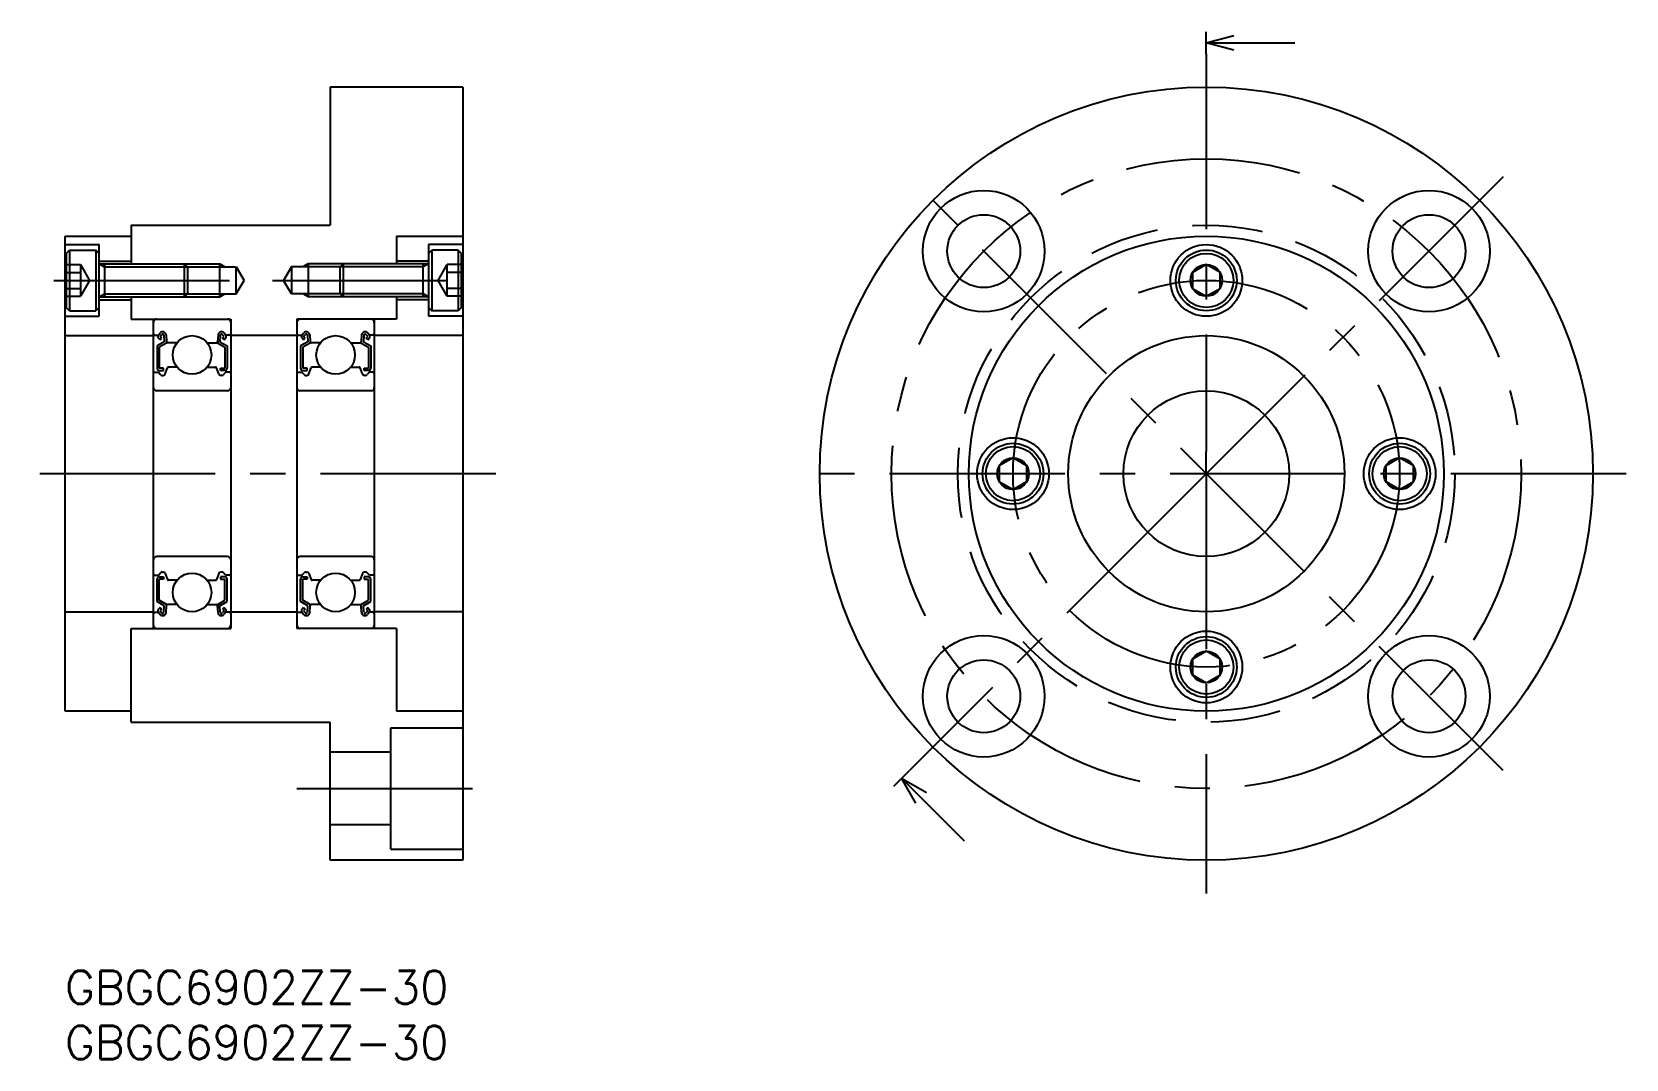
# Model space of a CAD drawing. Extents: x -3 to 141, y -8 to 85.
import ezdxf

# ---------------------------------------------------------------- set-up
doc = ezdxf.new("R2010")
doc.units = 0
doc.header["$LTSCALE"] = 0.5
doc.linetypes.add('CENTER', pattern=[50.8, 31.75, -6.35, 6.35, -6.35])
doc.linetypes.add('DASHED', pattern=[19.05, 12.7, -6.35])
doc.layers.get('0').update_dxf_attribs({"linetype": 'CONTINUOUS'})
for name, color, linetype in [('MSM_CENTER', 1, 'CENTER'), ('MSM_CONTINUOUS', 7, 'CONTINUOUS'), ('MSM_DASHED', 4, 'DASHED'), ('MSM_NARROW', 5, 'CONTINUOUS'), ('MSM_PART_NUMBER', 7, 'CONTINUOUS')]:
    doc.layers.add(name, color=color, linetype=linetype)
doc.styles.get("Standard").update_dxf_attribs({"font": 'txt.shx', "height": 3, "bigfont": 'bigfont.shx'})

# ---------------------------------------------------------------- blocks, each defined once
blk = doc.blocks.new('*U6')
at = {"layer": 'MSM_PART_NUMBER'}
blk.add_text('GBGC6902ZZ-30', height=3, dxfattribs=at).set_placement((0, -3))
blk = doc.blocks.new('*U7')
at = {"layer": 'MSM_PART_NUMBER'}
blk.add_text('GBGC6902ZZ-30', height=3, dxfattribs=at).set_placement((0, -8))
blk = doc.blocks.new('_OPEN30')
at = {"color": 0, "linetype": 'BYBLOCK'}
for p, q in [((-1, 0.268), (0, 0)), ((0, 0), (-1, -0.268)), ((0, 0), (-1, 0))]:
    blk.add_line(p, q, dxfattribs=at)
blk = doc.blocks.new('*U2')
at = {"color": 7, "linetype": 'CONTINUOUS'}
blk.add_lwpolyline([(595.34, 147.9), (600.84, 147.9)], dxfattribs=at)
at = {"color": 7, "linetype": 'CONTINUOUS', "xscale": 2.5, "yscale": 2.5, "zscale": 2.5, "rotation": 180}
blk.add_blockref('_OPEN30', (592.84, 147.9), dxfattribs=at)
blk = doc.blocks.new('*U1')
at = {"color": 7, "linetype": 'CONTINUOUS'}
blk.add_lwpolyline([(595.34, 94.1), (600.84, 94.1)], dxfattribs=at)
at = {"color": 7, "linetype": 'CONTINUOUS', "xscale": 2.5, "yscale": 2.5, "zscale": 2.5, "rotation": 180}
blk.add_blockref('_OPEN30', (592.84, 94.1), dxfattribs=at)

msp = doc.modelspace()

# ---------------------------------------------------------------- linework, layer by layer
at = {"layer": 'MSM_CENTER'}
for p, q in [((103.32, 83), (103.32, 47)), ((130.19, 18.13), (76.45, 71.87)), ((130.19, 71.87), (103.32, 45)), ((-1, 62.5), (17.21, 62.5)), ((18.79, 62.5), (37, 62.5)), ((39, 45), (-3, 45)), ((141.32, 45), (65.32, 45)), ((103.32, 45), (103.32, 7)), ((101.91, 43.59), (76.45, 18.13)), ((21, 16.5), (39, 16.5))]:
    msp.add_line(p, q, dxfattribs=at)
for radius in [28.5, 17.5]:
    msp.add_circle((103.32, 45), radius, dxfattribs=at)
at = {"layer": 'MSM_CONTINUOUS'}
for p, q in [((103.32, 83), (103.32, 85)), ((36, 80), (24, 80)), ((24, 80), (24, 67.5)), ((36, 80), (36, 10)), ((0, 66.5), (6, 66.5)), ((0, 23.5), (0, 66.5)), ((6, 67.5), (24, 67.5)), ((6, 67.5), (6, 64)), ((30, 66.5), (36, 66.5)), ((30, 66.5), (30, 64)), ((0, 65.75), (3.1, 65.75)), ((0.1, 64.95), (0.4, 65.25)), ((0.1, 64.95), (0.1, 60.05)), ((0.4, 65.25), (2.8, 65.25)), ((0.4, 65.25), (0.4, 59.75)), ((3.1, 64.95), (2.8, 65.25)), ((2.8, 65.25), (2.8, 59.75)), ((3.1, 59.25), (3.1, 65.75)), ((36, 65.75), (32.9, 65.75)), ((32.9, 65.75), (32.9, 59.25)), ((32.9, 64.95), (33.2, 65.25)), ((35.6, 65.25), (33.2, 65.25)), ((33.2, 65.25), (33.2, 59.75)), ((35.6, 65.25), (35.9, 64.95)), ((35.6, 65.25), (35.6, 59.75)), ((35.9, 60.05), (35.9, 64.95)), ((3.1, 64.25), (6, 64.25)), ((3.1, 64), (10.83, 64)), ((3.57, 64), (3.57, 61)), ((10.83, 61), (10.83, 64)), ((10.83, 64), (11.1, 63.73)), ((11.1, 63.73), (15.5, 63.73)), ((11.1, 63.73), (11.1, 61.27)), ((14, 61), (14, 64)), ((15.5, 61.27), (15.5, 63.73)), ((15.5, 63.73), (16.21, 62.5)), ((20.5, 63.73), (19.79, 62.5)), ((24.9, 63.73), (20.5, 63.73)), ((20.5, 63.73), (20.5, 61.27)), ((22, 64), (22, 61)), ((24.9, 63.73), (25.17, 64)), ((24.9, 61.27), (24.9, 63.73)), ((32.9, 64), (25.17, 64)), ((25.17, 64), (25.17, 61)), ((32.9, 64.25), (30, 64.25)), ((32.43, 61), (32.43, 64)), ((103.32, 63.94), (102.07, 63.22)), ((104.57, 63.22), (103.32, 63.94)), ((15.5, 61.27), (16.21, 62.5)), ((20.5, 61.27), (19.79, 62.5)), ((102.07, 63.22), (102.07, 61.78)), ((104.57, 61.78), (104.57, 63.22)), ((3.1, 61), (10.83, 61)), ((3.1, 60.75), (6, 60.75)), ((6, 61), (6, 59)), ((11.1, 61.27), (10.83, 61)), ((11.1, 61.27), (15.5, 61.27)), ((24.9, 61.27), (20.5, 61.27)), ((25.17, 61), (24.9, 61.27)), ((32.9, 61), (25.17, 61)), ((30, 61), (30, 59)), ((32.9, 60.75), (30, 60.75)), ((102.07, 61.78), (103.32, 61.06)), ((103.32, 61.06), (104.57, 61.78)), ((0, 59.25), (3.1, 59.25)), ((0.4, 59.75), (0.1, 60.05)), ((0.4, 59.75), (2.8, 59.75)), ((3.1, 60.05), (2.8, 59.75)), ((32.9, 60.05), (33.2, 59.75)), ((36, 59.25), (32.9, 59.25)), ((35.6, 59.75), (33.2, 59.75)), ((35.9, 60.05), (35.6, 59.75)), ((6, 59), (15, 59)), ((8, 31), (8, 59)), ((8.45, 57.54), (8.62, 57.74)), ((14.55, 57.54), (14.38, 57.74)), ((15, 59), (15, 31)), ((21, 59), (21, 31)), ((30, 59), (21, 59)), ((21.45, 57.54), (21.62, 57.74)), ((27.55, 57.54), (27.38, 57.74)), ((28, 59), (28, 31)), ((0, 57.5), (8, 57.5)), ((8.1, 57.55), (8.46, 57.55)), ((8.98, 56.95), (8.33, 56.57)), ((8.33, 56.57), (8.33, 54.55)), ((8.6, 57.12), (8.46, 57.27)), ((9.18, 56.83), (8.53, 56.46)), ((8.53, 56.46), (8.53, 54.55)), ((8.6, 57.41), (8.77, 57.61)), ((8.74, 57.27), (8.6, 57.41)), ((8.6, 57.12), (8.74, 57.27)), ((8.95, 57.55), (8.98, 56.95)), ((9.15, 57.57), (9.2, 56.94)), ((9.18, 57.2), (9.18, 56.83)), ((10.14, 56.85), (9.3, 56.85)), ((12.86, 56.85), (13.7, 56.85)), ((13.85, 57.57), (13.8, 56.94)), ((13.82, 57.2), (13.82, 56.83)), ((13.82, 56.83), (14.47, 56.46)), ((14.05, 57.55), (14.02, 56.95)), ((14.02, 56.95), (14.67, 56.57)), ((14.4, 57.41), (14.23, 57.61)), ((14.26, 57.27), (14.4, 57.41)), ((14.4, 57.12), (14.26, 57.27)), ((14.4, 57.12), (14.54, 57.27)), ((14.47, 56.46), (14.47, 54.55)), ((14.9, 57.55), (14.54, 57.55)), ((14.67, 56.57), (14.67, 54.55)), ((21, 57.5), (15, 57.5)), ((21.1, 57.55), (21.46, 57.55)), ((21.98, 56.95), (21.33, 56.57)), ((21.33, 56.57), (21.33, 54.55)), ((21.6, 57.12), (21.46, 57.27)), ((22.18, 56.83), (21.53, 56.46)), ((21.53, 56.46), (21.53, 54.55)), ((21.6, 57.41), (21.77, 57.61)), ((21.74, 57.27), (21.6, 57.41)), ((21.6, 57.12), (21.74, 57.27)), ((21.95, 57.55), (21.98, 56.95)), ((22.15, 57.57), (22.2, 56.94)), ((22.18, 57.2), (22.18, 56.83)), ((23.14, 56.85), (22.3, 56.85)), ((25.86, 56.85), (26.7, 56.85)), ((26.85, 57.57), (26.8, 56.94)), ((26.82, 57.2), (26.82, 56.83)), ((26.82, 56.83), (27.47, 56.46)), ((27.05, 57.55), (27.02, 56.95)), ((27.02, 56.95), (27.67, 56.57)), ((27.4, 57.41), (27.23, 57.61)), ((27.26, 57.27), (27.4, 57.41)), ((27.4, 57.12), (27.26, 57.27)), ((27.4, 57.12), (27.54, 57.27)), ((27.47, 56.46), (27.47, 54.55)), ((27.9, 57.55), (27.54, 57.55)), ((27.67, 56.57), (27.67, 54.55)), ((36, 57.5), (28, 57.5)), ((8.1, 54.2), (8.45, 54.2)), ((8.45, 54.2), (8.64, 53.97)), ((8.93, 54.55), (8.53, 54.55)), ((8.53, 54.35), (8.93, 54.35)), ((8.79, 53.9), (8.89, 53.9)), ((8.93, 54.35), (8.93, 54.55)), ((9.08, 54.03), (9.28, 54.58)), ((10.14, 54.65), (9.37, 54.65)), ((12.86, 54.65), (13.63, 54.65)), ((13.92, 54.03), (13.72, 54.58)), ((14.07, 54.35), (14.07, 54.55)), ((14.07, 54.55), (14.47, 54.55)), ((14.47, 54.35), (14.07, 54.35)), ((14.21, 53.9), (14.11, 53.9)), ((14.55, 54.2), (14.36, 53.97)), ((14.9, 54.2), (14.55, 54.2)), ((21.1, 54.2), (21.45, 54.2)), ((21.45, 54.2), (21.64, 53.97)), ((21.93, 54.55), (21.53, 54.55)), ((21.53, 54.35), (21.93, 54.35)), ((21.79, 53.9), (21.89, 53.9)), ((21.93, 54.35), (21.93, 54.55)), ((22.08, 54.03), (22.28, 54.58)), ((23.14, 54.65), (22.37, 54.65)), ((25.86, 54.65), (26.63, 54.65)), ((26.92, 54.03), (26.72, 54.58)), ((27.07, 54.35), (27.07, 54.55)), ((27.07, 54.55), (27.47, 54.55)), ((27.47, 54.35), (27.07, 54.35)), ((27.21, 53.9), (27.11, 53.9)), ((27.55, 54.2), (27.36, 53.97)), ((27.9, 54.2), (27.55, 54.2)), ((14.7, 52.5), (8.3, 52.5)), ((27.7, 52.5), (21.3, 52.5)), ((85.82, 46.44), (84.57, 45.72)), ((87.07, 45.72), (85.82, 46.44)), ((103.32, 45), (103.32, 47)), ((120.82, 46.44), (119.57, 45.72)), ((122.07, 45.72), (120.82, 46.44)), ((84.57, 45.72), (84.57, 44.28)), ((87.07, 44.28), (87.07, 45.72)), ((101.91, 43.59), (103.32, 45)), ((119.57, 45.72), (119.57, 44.28)), ((122.07, 44.28), (122.07, 45.72)), ((84.57, 44.28), (85.82, 43.56)), ((85.82, 43.56), (87.07, 44.28)), ((119.57, 44.28), (120.82, 43.56)), ((120.82, 43.56), (122.07, 44.28)), ((14.7, 37.5), (8.3, 37.5)), ((8.79, 36.1), (8.89, 36.1)), ((14.21, 36.1), (14.11, 36.1)), ((27.7, 37.5), (21.3, 37.5)), ((21.79, 36.1), (21.89, 36.1)), ((27.21, 36.1), (27.11, 36.1)), ((8.1, 35.8), (8.45, 35.8)), ((8.33, 33.43), (8.33, 35.45)), ((8.45, 35.8), (8.64, 36.03)), ((8.53, 35.65), (8.93, 35.65)), ((8.93, 35.45), (8.53, 35.45)), ((8.53, 33.54), (8.53, 35.45)), ((8.93, 35.65), (8.93, 35.45)), ((9.08, 35.97), (9.28, 35.42)), ((10.14, 35.35), (9.37, 35.35)), ((12.86, 35.35), (13.63, 35.35)), ((13.92, 35.97), (13.72, 35.42)), ((14.07, 35.65), (14.07, 35.45)), ((14.47, 35.65), (14.07, 35.65)), ((14.07, 35.45), (14.47, 35.45)), ((14.55, 35.8), (14.36, 36.03)), ((14.47, 33.54), (14.47, 35.45)), ((14.9, 35.8), (14.55, 35.8)), ((14.67, 33.43), (14.67, 35.45)), ((21.1, 35.8), (21.45, 35.8)), ((21.33, 33.43), (21.33, 35.45)), ((21.45, 35.8), (21.64, 36.03)), ((21.53, 35.65), (21.93, 35.65)), ((21.93, 35.45), (21.53, 35.45)), ((21.53, 33.54), (21.53, 35.45)), ((21.93, 35.65), (21.93, 35.45)), ((22.08, 35.97), (22.28, 35.42)), ((23.14, 35.35), (22.37, 35.35)), ((25.86, 35.35), (26.63, 35.35)), ((26.92, 35.97), (26.72, 35.42)), ((27.07, 35.65), (27.07, 35.45)), ((27.47, 35.65), (27.07, 35.65)), ((27.07, 35.45), (27.47, 35.45)), ((27.55, 35.8), (27.36, 36.03)), ((27.47, 33.54), (27.47, 35.45)), ((27.9, 35.8), (27.55, 35.8)), ((27.67, 33.43), (27.67, 35.45)), ((8.98, 33.05), (8.33, 33.43)), ((9.18, 33.17), (8.53, 33.54)), ((13.82, 33.17), (14.47, 33.54)), ((14.02, 33.05), (14.67, 33.43)), ((21.98, 33.05), (21.33, 33.43)), ((22.18, 33.17), (21.53, 33.54)), ((26.82, 33.17), (27.47, 33.54)), ((27.02, 33.05), (27.67, 33.43)), ((0, 32.5), (8, 32.5)), ((8.1, 32.45), (8.46, 32.45)), ((8.45, 32.46), (8.62, 32.26)), ((8.6, 32.88), (8.46, 32.73)), ((8.6, 32.88), (8.74, 32.73)), ((8.74, 32.73), (8.6, 32.59)), ((8.6, 32.59), (8.77, 32.39)), ((8.95, 32.45), (8.98, 33.05)), ((9.15, 32.43), (9.2, 33.06)), ((9.18, 32.8), (9.18, 33.17)), ((10.14, 33.15), (9.3, 33.15)), ((12.86, 33.15), (13.7, 33.15)), ((13.85, 32.43), (13.8, 33.06)), ((13.82, 32.8), (13.82, 33.17)), ((14.05, 32.45), (14.02, 33.05)), ((14.4, 32.59), (14.23, 32.39)), ((14.4, 32.88), (14.26, 32.73)), ((14.26, 32.73), (14.4, 32.59)), ((14.55, 32.46), (14.38, 32.26)), ((14.4, 32.88), (14.54, 32.73)), ((14.9, 32.45), (14.54, 32.45)), ((15, 32.5), (21, 32.5)), ((21.1, 32.45), (21.46, 32.45)), ((21.45, 32.46), (21.62, 32.26)), ((21.6, 32.88), (21.46, 32.73)), ((21.6, 32.88), (21.74, 32.73)), ((21.74, 32.73), (21.6, 32.59)), ((21.6, 32.59), (21.77, 32.39)), ((21.95, 32.45), (21.98, 33.05)), ((22.15, 32.43), (22.2, 33.06)), ((22.18, 32.8), (22.18, 33.17)), ((23.14, 33.15), (22.3, 33.15)), ((25.86, 33.15), (26.7, 33.15)), ((26.85, 32.43), (26.8, 33.06)), ((26.82, 32.8), (26.82, 33.17)), ((27.05, 32.45), (27.02, 33.05)), ((27.4, 32.59), (27.23, 32.39)), ((27.4, 32.88), (27.26, 32.73)), ((27.26, 32.73), (27.4, 32.59)), ((27.55, 32.46), (27.38, 32.26)), ((27.4, 32.88), (27.54, 32.73)), ((27.9, 32.45), (27.54, 32.45)), ((36, 32.5), (28, 32.5)), ((6, 22.5), (6, 31)), ((6, 31), (15, 31)), ((30, 31), (21, 31)), ((30, 31), (30, 23.5)), ((103.32, 28.94), (102.07, 28.22)), ((104.57, 28.22), (103.32, 28.94)), ((102.07, 28.22), (102.07, 26.78)), ((104.57, 26.78), (104.57, 28.22)), ((102.07, 26.78), (103.32, 26.06)), ((103.32, 26.06), (104.57, 26.78)), ((6, 23.5), (0, 23.5)), ((36, 23.5), (30, 23.5)), ((6, 22.5), (24, 22.5)), ((24, 10), (24, 22.5)), ((29.5, 11), (29.5, 22)), ((29.5, 22), (36, 22)), ((29.5, 19.8), (24, 19.8)), ((75.04, 16.72), (76.45, 18.13)), ((29.5, 13.2), (24, 13.2)), ((29.5, 11), (36, 11)), ((36, 10), (24, 10))]:
    msp.add_line(p, q, dxfattribs=at)
for centre, radius in [((103.32, 45), 35), ((83.17, 65.15), 5.5), ((123.48, 65.15), 5.5), ((83.17, 65.15), 3.3), ((123.48, 65.15), 3.3), ((103.32, 45), 21.5), ((103.32, 62.5), 3.25), ((103.32, 62.5), 2.75), ((103.32, 62.5), 2.45), ((103.32, 62.5), 1.44), ((11.5, 55.75), 1.75), ((24.5, 55.75), 1.75), ((103.32, 45), 12.5), ((103.32, 45), 7.5), ((85.82, 45), 3.25), ((85.82, 45), 2.75), ((120.82, 45), 3.25), ((120.82, 45), 2.75), ((85.82, 45), 2.45), ((85.82, 45), 1.44), ((120.82, 45), 2.45), ((120.82, 45), 1.44), ((11.5, 34.25), 1.75), ((24.5, 34.25), 1.75), ((83.17, 24.85), 5.5), ((103.32, 27.5), 3.25), ((123.48, 24.85), 5.5), ((103.32, 27.5), 2.75), ((103.32, 27.5), 2.45), ((103.32, 27.5), 1.44), ((83.17, 24.85), 3.3), ((123.48, 24.85), 3.3)]:
    msp.add_circle(centre, radius, dxfattribs=at)
for centre, radius, start, end in [((8.3, 58.7), 0.3, 90, 180), ((8.85, 57.55), 0.3, 4.9347, 140.1364), ((14.15, 57.55), 0.3, 39.8636, 175.0653), ((14.7, 58.7), 0.3, 0, 90), ((21.3, 58.7), 0.3, 90, 180), ((21.85, 57.55), 0.3, 4.9347, 140.1364), ((27.15, 57.55), 0.3, 39.8636, 175.0653), ((27.7, 58.7), 0.3, 0, 90), ((8.1, 57.65), 0.1, 180, 270), ((8.6, 57.41), 0.2, 140.1364, 224.998), ((8.85, 57.55), 0.1, 3.1017, 139.9503), ((9.3, 56.95), 0.1, 184.9347, 270), ((13.7, 56.95), 0.1, 270, 355.0653), ((14.15, 57.55), 0.1, 40.0497, 176.8983), ((14.4, 57.41), 0.2, 315.002, 39.8636), ((14.9, 57.65), 0.1, 270, 0), ((21.1, 57.65), 0.1, 180, 270), ((21.6, 57.41), 0.2, 140.1364, 224.998), ((21.85, 57.55), 0.1, 3.1017, 139.9503), ((22.3, 56.95), 0.1, 184.9347, 270), ((26.7, 56.95), 0.1, 270, 355.0653), ((27.15, 57.55), 0.1, 40.0497, 176.8983), ((27.4, 57.41), 0.2, 315.002, 39.8636), ((27.9, 57.65), 0.1, 270, 0), ((8.1, 54.1), 0.1, 90, 180), ((8.53, 54.55), 0.2, 180, 270), ((8.79, 54.1), 0.2, 219.9772, 270), ((8.89, 54.1), 0.2, 270, 339.9926), ((9.37, 54.55), 0.1, 90, 159.9926), ((13.63, 54.55), 0.1, 20.0074, 90), ((14.11, 54.1), 0.2, 200.0074, 270), ((14.21, 54.1), 0.2, 270, 320.0228), ((14.47, 54.55), 0.2, 270, 0), ((14.9, 54.1), 0.1, 0, 90), ((21.1, 54.1), 0.1, 90, 180), ((21.53, 54.55), 0.2, 180, 270), ((21.79, 54.1), 0.2, 219.9772, 270), ((21.89, 54.1), 0.2, 270, 339.9926), ((22.37, 54.55), 0.1, 90, 159.9926), ((26.63, 54.55), 0.1, 20.0074, 90), ((27.11, 54.1), 0.2, 200.0074, 270), ((27.21, 54.1), 0.2, 270, 320.0228), ((27.47, 54.55), 0.2, 270, 0), ((27.9, 54.1), 0.1, 0, 90), ((8.3, 52.8), 0.3, 180, 270), ((14.7, 52.8), 0.3, 270, 0), ((21.3, 52.8), 0.3, 180, 270), ((27.7, 52.8), 0.3, 270, 0), ((8.3, 37.2), 0.3, 90, 180), ((8.79, 35.9), 0.2, 90, 140.0228), ((8.89, 35.9), 0.2, 20.0074, 90), ((14.11, 35.9), 0.2, 90, 159.9926), ((14.21, 35.9), 0.2, 39.9772, 90), ((14.7, 37.2), 0.3, 0, 90), ((21.3, 37.2), 0.3, 90, 180), ((21.79, 35.9), 0.2, 90, 140.0228), ((21.89, 35.9), 0.2, 20.0074, 90), ((27.11, 35.9), 0.2, 90, 159.9926), ((27.21, 35.9), 0.2, 39.9772, 90), ((27.7, 37.2), 0.3, 0, 90), ((8.1, 35.9), 0.1, 180, 270), ((8.53, 35.45), 0.2, 90, 180), ((9.37, 35.45), 0.1, 200.0074, 270), ((13.63, 35.45), 0.1, 270, 339.9926), ((14.47, 35.45), 0.2, 0, 90), ((14.9, 35.9), 0.1, 270, 0), ((21.1, 35.9), 0.1, 180, 270), ((21.53, 35.45), 0.2, 90, 180), ((22.37, 35.45), 0.1, 200.0074, 270), ((26.63, 35.45), 0.1, 270, 339.9926), ((27.47, 35.45), 0.2, 0, 90), ((27.9, 35.9), 0.1, 270, 0), ((8.1, 32.35), 0.1, 90, 180), ((8.6, 32.59), 0.2, 135.002, 219.8636), ((8.85, 32.45), 0.3, 219.8636, 355.0653), ((8.85, 32.45), 0.1, 220.0497, 356.8983), ((9.3, 33.05), 0.1, 90, 175.0653), ((13.7, 33.05), 0.1, 4.9347, 90), ((14.15, 32.45), 0.3, 184.9347, 320.1364), ((14.15, 32.45), 0.1, 183.1017, 319.9503), ((14.4, 32.59), 0.2, 320.1364, 44.998), ((14.9, 32.35), 0.1, 0, 90), ((21.1, 32.35), 0.1, 90, 180), ((21.6, 32.59), 0.2, 135.002, 219.8636), ((21.85, 32.45), 0.3, 219.8636, 355.0653), ((21.85, 32.45), 0.1, 220.0497, 356.8983), ((22.3, 33.05), 0.1, 90, 175.0653), ((26.7, 33.05), 0.1, 4.9347, 90), ((27.15, 32.45), 0.3, 184.9347, 320.1364), ((27.15, 32.45), 0.1, 183.1017, 319.9503), ((27.4, 32.59), 0.2, 320.1364, 44.998), ((27.9, 32.35), 0.1, 0, 90), ((8.3, 31.3), 0.3, 180, 270), ((14.7, 31.3), 0.3, 270, 0), ((21.3, 31.3), 0.3, 180, 270), ((27.7, 31.3), 0.3, 270, 0)]:
    msp.add_arc(centre, radius, start, end, dxfattribs=at)
at = {"layer": 'MSM_DASHED'}
for p, q in [((0.1, 63.94), (1.4, 63.94)), ((1.4, 63.94), (1.4, 61.06)), ((1.4, 63.94), (2.23, 62.5)), ((33.77, 62.5), (34.6, 63.94)), ((34.6, 61.06), (34.6, 63.94)), ((35.9, 63.94), (34.6, 63.94)), ((0.1, 63.22), (1.4, 63.22)), ((2.23, 62.5), (1.4, 61.06)), ((34.6, 61.06), (33.77, 62.5)), ((35.9, 63.22), (34.6, 63.22)), ((0.1, 61.78), (1.4, 61.78)), ((0.1, 61.06), (1.4, 61.06)), ((35.9, 61.78), (34.6, 61.78)), ((35.9, 61.06), (34.6, 61.06))]:
    msp.add_line(p, q, dxfattribs=at)
msp.add_circle((103.32, 45), 22.5, dxfattribs=at)
at = {"layer": 'MSM_NARROW'}
for p, q in [((3.1, 64), (3.57, 63.73)), ((3.57, 63.73), (11.1, 63.73)), ((10.83, 64), (14, 64)), ((14, 64), (14.47, 63.73)), ((22, 64), (21.53, 63.73)), ((25.17, 64), (22, 64)), ((32.43, 63.73), (24.9, 63.73)), ((32.9, 64), (32.43, 63.73)), ((3.1, 61), (3.57, 61.27)), ((3.57, 61.27), (11.1, 61.27)), ((10.83, 61), (14, 61)), ((14, 61), (14.47, 61.27)), ((22, 61), (21.53, 61.27)), ((25.17, 61), (22, 61)), ((32.43, 61.27), (24.9, 61.27)), ((32.9, 61), (32.43, 61.27))]:
    msp.add_line(p, q, dxfattribs=at)

# ---------------------------------------------------------------- block references
at = {"layer": 'MSM_CONTINUOUS'}
for name, p in [('*U2', (-489.52, -63.9)), ('*U6', (0, 0)), ('*U7', (0, 0))]:
    msp.add_blockref(name, p, dxfattribs=at)
at = {"layer": 'MSM_CONTINUOUS', "rotation": 315}
msp.add_blockref('*U1', (-410, 370.09), dxfattribs=at)

doc.saveas('drawing.dxf')
